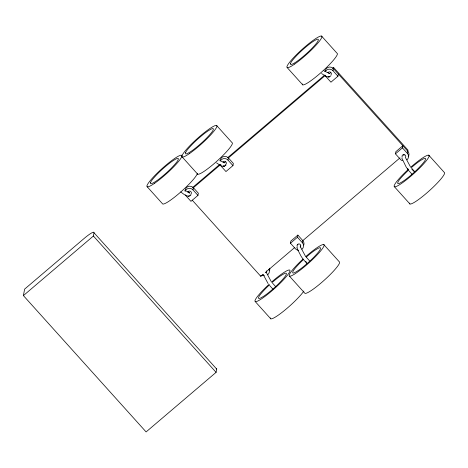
<?xml version="1.0" encoding="UTF-8"?>
<svg xmlns="http://www.w3.org/2000/svg" width="468" height="468" viewBox="0 0 468 468"><rect width="100%" height="100%" fill="white"/><g stroke="black" fill="none" stroke-linecap="round" stroke-linejoin="round"><path stroke-width="0.7" d="M23.4 295.601L24.623 289.119L84.123 238.469A14.028 2.036 -42 0 1 94.009 232.777L216.707 369.1L216.093 372.341L146.098 431.923L23.4 295.601L93.395 236.018L94.009 232.777M185.316 194.852A4.674 4.545 10.7 0 0 186.001 195.846L190.956 201.351L197.952 195.39L193.003 189.885L193.407 187.726A4.674 4.545 10.7 0 0 185.246 190.382M197.952 195.39L198.362 193.231L193.407 187.726M220.317 165.064A4.674 4.545 10.7 0 0 221.001 166.052L225.95 171.557L232.953 165.596L227.998 160.097L228.407 157.932A4.674 4.545 10.7 0 0 220.241 160.588M232.953 165.596L233.362 163.437L228.407 157.932M192.243 200.169L260.816 276.354L261.021 275.272M298.619 250.286A4.674 4.545 10.7 0 1 295.407 248.724L290.452 243.22L290.862 241.061L297.859 235.1L302.814 240.605A4.674 4.545 10.7 0 1 303.744 245.074M290.452 243.22L297.449 237.264L297.859 235.1M325.313 75.687A4.674 4.545 10.7 0 0 325.991 76.676L330.946 82.181L337.943 76.225L332.994 70.721L333.602 67.48L408.008 150.146L407.4 153.393A4.674 4.545 10.7 0 1 406.996 159.81M302 249.187A4.674 4.545 10.7 0 0 302.404 242.763L302.814 240.605M337.943 76.225L338.352 74.061M395.442 153.843L395.852 151.685L402.854 145.724L402.445 147.888L395.442 153.843L400.397 159.348A4.674 4.545 10.7 0 0 402.416 160.67M191.014 194.817C188.709 198.619 183.21 193.846 180.718 191.886M225.412 165.192L225.57 164.871M226.015 165.029C223.815 168.568 219.147 164.461 216.561 162.893M331.011 75.652C328.811 79.191 324.143 75.085 321.557 73.517M272.206 282.45L274.306 280.66A16 2.322 -42 0 1 282.122 274.868L283.52 274.061A16 2.322 -42 0 1 286.369 273.71L286.246 274.359A16 2.322 -42 0 1 282.461 279.659L280.894 281.379A16 2.322 -42 0 1 272.692 289.218L270.592 291.008A16 2.322 -42 0 1 262.776 296.8L261.378 297.607A16 2.322 -42 0 1 258.529 297.958L258.652 297.309A16 2.322 -42 0 1 262.431 292.014L264.005 290.289A16 2.322 -42 0 1 269.615 284.743M306.388 256.979L308.488 255.195A16 2.322 -42 0 1 316.304 249.397L317.702 248.596A16 2.322 -42 0 1 320.551 248.245L320.428 248.888A16 2.322 -42 0 1 316.643 254.188L315.075 255.908A16 2.322 -42 0 1 306.873 263.753L304.773 265.537A16 2.322 -42 0 1 296.958 271.335L295.56 272.136A16 2.322 -42 0 1 292.705 272.487L292.828 271.838A16 2.322 -42 0 1 296.613 266.544L298.186 264.824A16 2.322 -42 0 1 303.796 259.272M411.384 167.602L413.484 165.818A16 2.322 -42 0 1 421.299 160.021L422.698 159.219A16 2.322 -42 0 1 425.547 158.868L425.424 159.512A16 2.322 -42 0 1 421.639 164.812L420.065 166.532A16 2.322 -42 0 1 411.863 174.377L409.763 176.161A16 2.322 -42 0 1 401.948 181.958L400.55 182.76A16 2.322 -42 0 1 397.701 183.111L397.823 182.467A16 2.322 -42 0 1 401.608 177.167L403.182 175.447A16 2.322 -42 0 1 408.786 169.902M192.74 187.393L219.463 164.642M227.817 157.529L324.698 75.061M332.491 68.427L333.602 67.48M193.091 187.996L220.931 164.297M228.168 158.137L325.605 75.196M260.816 276.354L263.045 274.459M265.268 272.563L294.781 247.443M302.574 240.809L400.011 157.862M189.68 195.647L189.979 195.448M329.326 76.582L329.671 76.477M224.336 165.959L224.675 165.853M328.758 73.341L329.7 73.435L329.232 73.324M223.762 162.712L224.71 162.811L219.697 160.6M188.762 192.506L189.242 192.488M328.554 76.5L328.969 76.594M223.558 165.877L223.973 165.97L223.622 165.888M189.236 192.968L189.558 193.044L189.207 192.956M328.05 76.857L328.928 77.062M223.055 166.234L223.938 166.438M188.961 192.424L189.71 192.6L184.702 190.394M188.06 196.022L188.937 196.232M324.693 71.224L329.396 73.365M323.973 70.656L324.576 71.142M321.569 36.077L337.048 53.27A23.382 3.393 -42 0 1 321.153 72.47A23.382 3.393 -42 0 1 302.381 83.953M428.787 155.201L444.267 172.399A23.382 3.393 -42 0 1 428.372 191.599A23.382 3.393 -42 0 1 409.599 203.083M402.445 147.888L407.4 153.393M411.711 168.299L414.905 171.844M411.846 169.147L413.8 171.317M408.921 170.773L412.138 174.348M287.235 67.649L302.714 84.843M394.454 186.779L409.933 203.972M216.579 125.453L232.052 142.646A23.382 3.393 -42 0 1 216.157 161.846A23.382 3.393 -42 0 1 197.391 173.33A23.382 3.393 -42 0 1 181.163 191.64A23.382 3.393 -42 0 1 162.724 204.013L147.244 186.814M323.797 244.577L339.277 261.776A23.382 3.393 -42 0 1 325.652 278.928A23.382 3.393 -42 0 1 304.943 293.348L289.464 276.155M297.449 237.264L302.404 242.763M309.453 260.711L305.984 256.815M305.604 261.314L306.487 262.296M303.925 260.149L307.143 263.724M182.245 157.026L197.718 174.219M272.534 283.14L275.728 286.691M269.743 285.62L272.961 289.195M255.282 301.62L270.761 318.819M93.395 236.018L216.093 372.341M407.646 168.474L408.429 169.486M408.067 169.779L406.107 166.936L401.813 158.061M303.071 259.149L301.111 256.312L297.315 248.958M410.325 166.602L405.61 157.821M305.335 255.978L300.614 247.198M271.153 281.449L266.432 272.668M268.088 283.585L263.133 274.429M297.338 247.788L297.455 248.099M297.034 248.309L296.817 247.437M325.237 71.212A4.674 4.545 10.7 0 1 333.397 68.556L407.803 151.228A4.674 4.545 10.7 0 1 408.201 156.757M305.616 256.727A23.382 3.393 -42 0 1 322.657 248.315A23.382 3.393 -42 0 1 292.986 275.026A23.382 3.393 -42 0 1 303.089 259.003M297.233 246.542A1.872 1.819 10.7 0 1 297.929 244.185A1.872 1.819 10.7 0 1 300.409 244.676A1.872 1.819 10.7 0 1 300.146 247.122M297.736 244.98A1.404 1.363 10.7 0 1 297.976 244.711M300.304 245.84A1.404 1.363 10.7 0 1 300.234 246.191M222.938 162.057A1.872 1.819 10.7 0 1 225.722 161.712A1.872 1.819 10.7 0 1 225.734 164.449M225.272 161.946A1.404 1.363 10.7 0 1 225.547 162.18M220.603 160.524A4.674 4.545 10.7 0 1 227.998 160.097M216.508 368.568A14.028 2.036 -42 0 1 216.707 369.1M410.606 167.351A23.382 3.393 -42 0 1 427.647 158.939A23.382 3.393 -42 0 1 397.975 185.65A23.382 3.393 -42 0 1 408.078 169.627M402.223 157.166A1.872 1.819 10.7 0 1 404.013 154.551A1.872 1.819 10.7 0 1 405.458 157.388M403.276 155.142A1.404 1.363 10.7 0 1 403.621 155.031M403.983 155.007A1.404 1.363 10.7 0 1 404.34 155.078M271.434 282.198A23.382 3.393 -42 0 1 288.475 273.786A23.382 3.393 -42 0 1 258.804 300.497A23.382 3.393 -42 0 1 268.907 284.474M303.896 291.061A23.382 3.393 -42 0 1 283.737 311.056A23.382 3.393 -42 0 1 270.428 317.93M266.555 270.873A1.872 1.819 10.7 0 1 265.964 272.592M268.907 269.229A4.674 4.545 10.7 0 1 267.819 274.652M264.438 275.751A4.674 4.545 10.7 0 1 262.144 274.985M269.708 268.193A4.674 4.545 10.7 0 1 269.562 270.545M327.933 72.68A1.872 1.819 10.7 0 1 330.525 72.189A1.872 1.819 10.7 0 1 331.051 74.722M330.543 72.803A1.404 1.363 10.7 0 1 330.747 73.102M325.593 71.148A4.674 4.545 10.7 0 1 332.994 70.721M191.061 193.887A1.872 1.819 10.7 0 1 190.739 194.243M187.726 192.272A1.872 1.819 10.7 0 1 190.096 191.149A1.872 1.819 10.7 0 1 191.272 193.465M185.071 191.377A4.674 4.545 10.7 0 1 193.003 189.885M150.614 182.502L150.491 183.152A16 2.322 -42 0 0 153.34 182.801L154.738 181.994A16 2.322 -42 0 0 162.554 176.202L164.654 174.418A16 2.322 -42 0 0 172.856 166.573L174.429 164.853A16 2.322 -42 0 0 178.214 159.553L178.331 158.904A16 2.322 -42 0 0 175.482 159.255L174.084 160.062A16 2.322 -42 0 0 166.269 165.853L164.169 167.643A16 2.322 -42 0 0 155.967 175.482L154.399 177.208A16 2.322 -42 0 0 150.614 182.502M185.609 152.714L185.486 153.358A16 2.322 -42 0 0 188.335 153.007L189.733 152.205A16 2.322 -42 0 0 197.549 146.408L199.649 144.624A16 2.322 -42 0 0 207.85 136.779L209.424 135.059A16 2.322 -42 0 0 213.209 129.765L213.332 129.115A16 2.322 -42 0 0 210.483 129.466L209.085 130.268A16 2.322 -42 0 0 201.269 136.065L199.169 137.849A16 2.322 -42 0 0 190.967 145.694L189.394 147.414A16 2.322 -42 0 0 185.609 152.714M290.605 63.338L290.482 63.987A16 2.322 -42 0 0 293.331 63.636L294.729 62.829A16 2.322 -42 0 0 302.544 57.037L304.645 55.247A16 2.322 -42 0 0 312.846 47.408L314.42 45.683A16 2.322 -42 0 0 318.205 40.388L318.328 39.739A16 2.322 -42 0 0 315.473 40.09L314.075 40.897A16 2.322 -42 0 0 306.259 46.689L304.159 48.473A16 2.322 -42 0 0 295.957 56.318L294.39 58.038A16 2.322 -42 0 0 290.605 63.338M189.774 153.364A23.382 3.393 -42 0 0 216.906 126.342A23.382 3.393 -42 0 0 191.547 144.004A23.382 3.393 -42 0 0 189.774 153.364M154.779 183.158A23.382 3.393 -42 0 0 181.912 156.131A23.382 3.393 -42 0 0 156.546 173.798A23.382 3.393 -42 0 0 154.779 183.158M294.77 63.987A23.382 3.393 -42 0 0 321.902 36.966A23.382 3.393 -42 0 0 296.536 54.633A23.382 3.393 -42 0 0 294.77 63.987"/></g></svg>
